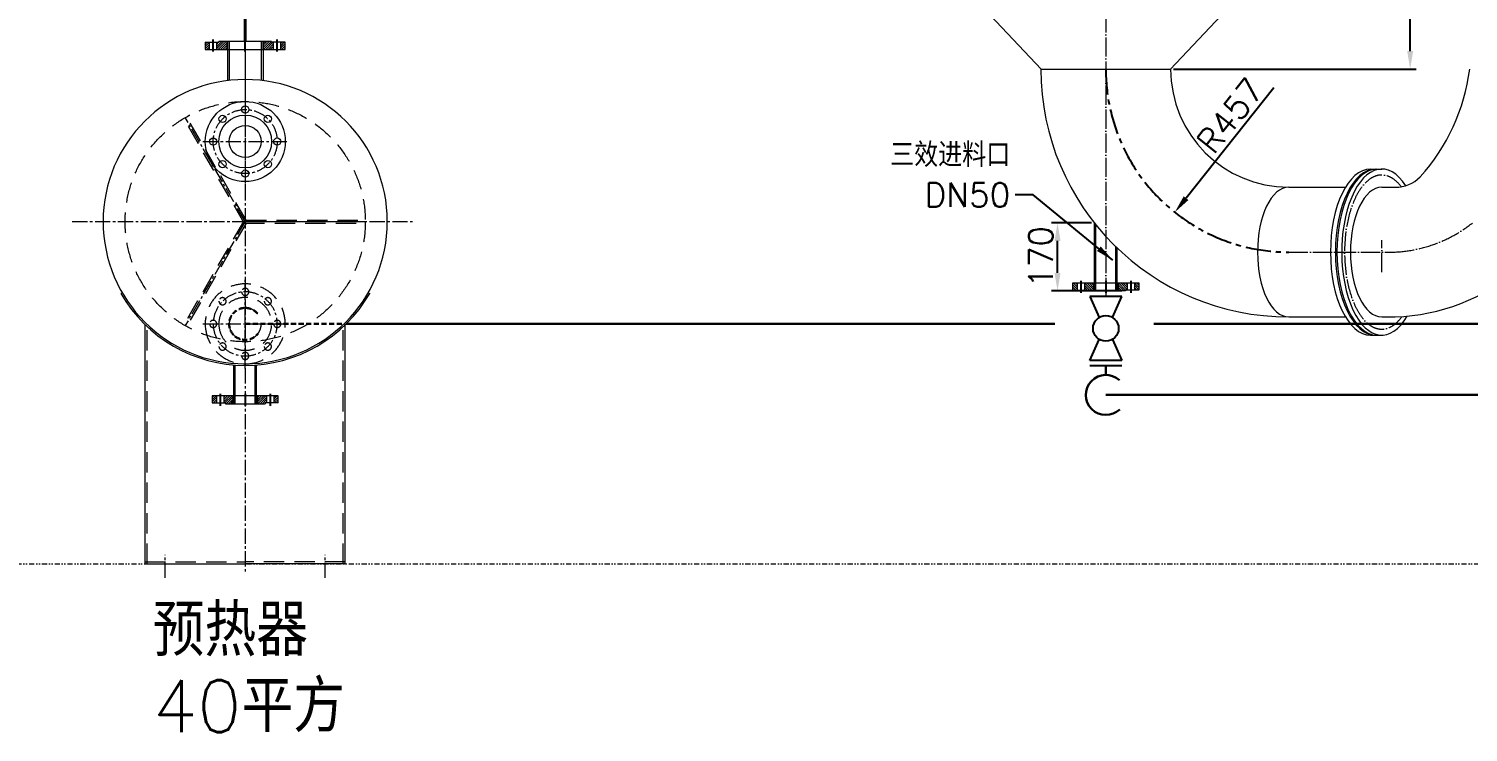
# Model space of a CAD drawing. Header units: millimetres. Extents: x 12181 to 44419, y -180123 to -157321.
# Drawn here: x 16151 to 19747, y -168629 to -166872 of the extents above; entities that cross this region are included whole.
import ezdxf

# ---------------------------------------------------------------- set-up
doc = ezdxf.new("R2010")
doc.units = ezdxf.units.MM
doc.header["$LTSCALE"] = 2
doc.header["$MEASUREMENT"] = 0
for name, pattern in [('ACAD_ISO04W100', [30, 24, -3, 0, -3]), ('CENTER', [50.8, 31.75, -6.35, 6.35, -6.35]), ('CENTER2', [28.575, 19.05, -3.175, 3.175, -3.175]), ('DASHED2', [9.525, 6.35, -3.175]), ('DASHEDX2', [38.1, 25.4, -12.7]), ('DIVIDE2', [15.875, 6.35, -3.175, 0, -3.175, 0, -3.175])]:
    doc.linetypes.add(name, pattern=pattern)
doc.layers.get('0').update_dxf_attribs({"lineweight": 20})
doc.layers.add('3', color=3, linetype='CENTER')
doc.layers.add('P-FITT', color=7, linetype='Continuous')
for name, color, linetype, lineweight in [('中心线', 1, 'CENTER2', 13), ('中心线层', 1, 'ACAD_ISO04W100', 9), ('尺寸线层', 3, 'Continuous', 13), ('工艺线', 4, 'Continuous', 30), ('纯蒸汽', 1, 'Continuous', 40), ('细实线', 8, 'Continuous', 13), ('虚线', 142, 'DASHEDX2', 13)]:
    doc.layers.add(name, color=color, linetype=linetype, lineweight=lineweight)
doc.styles.add('HZ', font='txt.shx', dxfattribs={"bigfont": 'hztxt.shx'})
doc.styles.get("Standard").update_dxf_attribs({"font": 'txt.shx', "bigfont": 'hztxt.shx'})
doc.dimstyles.new('总装图', dxfattribs={"dimscale": 1.5, "dimtxt": 40, "dimasz": 30, "dimexe": 10, "dimexo": 5, "dimgap": 8, "dimtad": 1, "dimdec": 0, "dimtxsty": 'Standard', "dimcen": 2.5, "dimadec": 0, "dimazin": 0, "dimtfac": 1, "dimtdec": 0, "dimtmove": 0, "dimatfit": 3, "dimfxl": 1, "dimarcsym": 0})
pattern_1 = [(45, (0, 0), (-2.82842712, 2.82842712), [])]

# ---------------------------------------------------------------- blocks, each defined once
blk = doc.blocks.new('A$C57CC28C9')
for centre, radius in [((0, 0), 100), ((0, 80), 9), ((0, 0), 66), ((-56.6, 56.6), 9), ((0, 0), 40), ((56.6, 56.6), 9), ((-80, 0), 9), ((80, 0), 9), ((-56.6, -56.6), 9), ((0, -80), 9), ((56.6, -56.6), 9)]:
    blk.add_circle(centre, radius)
at = {"layer": '中心线'}
for p, q in [((0, 111.2), (0, -110.1)), ((-105.9, 0), (106.6, 0))]:
    blk.add_line(p, q, dxfattribs=at)
blk.add_circle((0, 0), 80, dxfattribs=at)
blk = doc.blocks.new('*U1935')
at = {"linetype": 'Continuous'}
h = blk.add_hatch(dxfattribs=at)
h.set_pattern_fill('U', color=1, scale=4, angle=45, style=0, pattern_type=0)
h.set_pattern_definition(pattern_1)
h.paths.add_polyline_path([(51691.7, -37826.7), (51680.7, -37826.7), (51680.7, -37844.7), (51691.7, -37844.7)])
h.paths.add_polyline_path([(51732.5, -37826.7), (51709.7, -37826.7), (51709.7, -37844.7), (51713.7, -37844.7), (51713.7, -37846.7), (51732.5, -37846.7)])
h.paths.add_polyline_path([(51816.7, -37826.7), (51794, -37826.7), (51794, -37846.7), (51812.7, -37846.7), (51812.7, -37844.7), (51816.7, -37844.7)])
h.paths.add_polyline_path([(51845.7, -37826.7), (51834.7, -37826.7), (51834.7, -37844.7), (51845.7, -37844.7)])
blk = doc.blocks.new('*U1936', base_point=(51763.2, -37846.7))
at = {"color": 7, "linetype": 'Continuous'}
for p, q in [((51845.7, -37826.7), (51680.7, -37826.7)), ((51680.7, -37826.7), (51680.7, -37844.7)), ((51691.7, -37826.7), (51691.7, -37844.7)), ((51709.7, -37826.7), (51709.7, -37844.7)), ((51732.5, -37826.7), (51732.5, -37846.7)), ((51794, -37826.7), (51794, -37846.7)), ((51816.7, -37826.7), (51816.7, -37844.7)), ((51834.7, -37826.7), (51834.7, -37844.7)), ((51845.7, -37844.7), (51845.7, -37826.7)), ((51680.7, -37844.7), (51713.7, -37844.7)), ((51713.7, -37844.7), (51713.7, -37846.7)), ((51713.7, -37846.7), (51812.7, -37846.7)), ((51845.7, -37844.7), (51812.7, -37844.7)), ((51812.7, -37844.7), (51812.7, -37846.7))]:
    blk.add_line(p, q, dxfattribs=at)
at = {"layer": '3', "color": 3, "linetype": 'Continuous'}
for p, q in [((51700.7, -37821.7), (51700.7, -37851.7)), ((51763.2, -37821.7), (51763.2, -37851.7)), ((51825.7, -37821.7), (51825.7, -37851.7))]:
    blk.add_line(p, q, dxfattribs=at)
at = {"color": 1, "linetype": 'Continuous'}
blk.add_blockref('*U1935', (0, 0), dxfattribs=at)
blk = doc.blocks.new('*U1933')
at = {"linetype": 'Continuous'}
h = blk.add_hatch(dxfattribs=at)
h.set_pattern_fill('U', color=1, scale=4, angle=45, style=0, pattern_type=0)
h.set_pattern_definition(pattern_1)
h.paths.add_polyline_path([(52333.6, -37927.9), (52322.6, -37927.9), (52322.6, -37945.9), (52333.6, -37945.9)])
h.paths.add_polyline_path([(52377.4, -37927.9), (52351.6, -37927.9), (52351.6, -37945.9), (52356.6, -37945.9), (52356.6, -37947.9), (52377.4, -37947.9)])
h.paths.add_polyline_path([(52493.6, -37927.9), (52467.9, -37927.9), (52467.9, -37947.9), (52488.6, -37947.9), (52488.6, -37945.9), (52493.6, -37945.9)])
h.paths.add_polyline_path([(52522.6, -37927.9), (52511.6, -37927.9), (52511.6, -37945.9), (52522.6, -37945.9)])
blk = doc.blocks.new('*U1934', base_point=(52422.6, -37947.9))
at = {"color": 7, "linetype": 'Continuous'}
for p, q in [((52522.6, -37927.9), (52322.6, -37927.9)), ((52322.6, -37927.9), (52322.6, -37945.9)), ((52333.6, -37927.9), (52333.6, -37945.9)), ((52351.6, -37927.9), (52351.6, -37945.9)), ((52377.4, -37927.9), (52377.4, -37947.9)), ((52467.9, -37927.9), (52467.9, -37947.9)), ((52493.6, -37927.9), (52493.6, -37945.9)), ((52511.6, -37927.9), (52511.6, -37945.9)), ((52522.6, -37945.9), (52522.6, -37927.9)), ((52322.6, -37945.9), (52356.6, -37945.9)), ((52356.6, -37945.9), (52356.6, -37947.9)), ((52356.6, -37947.9), (52488.6, -37947.9)), ((52522.6, -37945.9), (52488.6, -37945.9)), ((52488.6, -37945.9), (52488.6, -37947.9))]:
    blk.add_line(p, q, dxfattribs=at)
at = {"layer": '3', "color": 3, "linetype": 'Continuous'}
for p, q in [((52342.6, -37922.9), (52342.6, -37952.9)), ((52422.6, -37922.9), (52422.6, -37952.9)), ((52502.6, -37922.9), (52502.6, -37952.9))]:
    blk.add_line(p, q, dxfattribs=at)
at = {"color": 1, "linetype": 'Continuous'}
blk.add_blockref('*U1933', (0, 0), dxfattribs=at)
blk = doc.blocks.new('*D2208')
at = {"layer": 'Defpoints', "color": 0}
for p in [(19298.5, -166973), (19013.9, -167330.5)]:
    blk.add_point(p, dxfattribs=at)
at = {"layer": '尺寸线层', "color": 0, "lineweight": -2}
blk.add_line((19261.2, -167019.9), (19041.9, -167295.3), dxfattribs=at)
at = {"layer": '尺寸线层', "color": 0}
blk.add_solid([(19036.1, -167290.6), (19047.8, -167300), (19013.9, -167330.5)], dxfattribs=at)
at = {"layer": '尺寸线层', "color": 0, "insert": (19152.3, -167089.2), "char_height": 60, "attachment_point": 5, "rotation": 51.482}
blk.add_mtext('R457', dxfattribs=at)
blk = doc.blocks.new('*D2240')
at = {"layer": 'Defpoints', "color": 0}
for p in [(19463.5, -166473), (19601.9, -166473), (19003.5, -166973)]:
    blk.add_point(p, dxfattribs=at)
at = {"layer": '尺寸线层', "color": 0, "lineweight": -2}
for p, q in [((19471, -166473), (19616.9, -166473)), ((19601.9, -166928), (19601.9, -166518)), ((19011, -166973), (19616.9, -166973))]:
    blk.add_line(p, q, dxfattribs=at)
at = {"layer": '尺寸线层', "color": 0}
for points in [[(19594.4, -166518), (19609.4, -166518), (19601.9, -166473)], [(19594.4, -166928), (19609.4, -166928), (19601.9, -166973)]]:
    blk.add_solid(points, dxfattribs=at)
at = {"layer": '尺寸线层', "color": 0, "insert": (19559.9, -166723), "char_height": 60, "attachment_point": 5, "rotation": 90}
blk.add_mtext('500', dxfattribs=at)
blk = doc.blocks.new('*U1925')
at = {"linetype": 'Continuous'}
h = blk.add_hatch(dxfattribs=at)
h.set_pattern_fill('U', color=1, scale=4, angle=45, style=0, pattern_type=0)
h.set_pattern_definition(pattern_1)
h.paths.add_polyline_path([(51691.7, -37826.7), (51680.7, -37826.7), (51680.7, -37844.7), (51691.7, -37844.7)])
h.paths.add_polyline_path([(51732.5, -37826.7), (51709.7, -37826.7), (51709.7, -37844.7), (51713.7, -37844.7), (51713.7, -37846.7), (51732.5, -37846.7)])
h.paths.add_polyline_path([(51816.7, -37826.7), (51794, -37826.7), (51794, -37846.7), (51812.7, -37846.7), (51812.7, -37844.7), (51816.7, -37844.7)])
h.paths.add_polyline_path([(51845.7, -37826.7), (51834.7, -37826.7), (51834.7, -37844.7), (51845.7, -37844.7)])
blk = doc.blocks.new('*U1926', base_point=(51763.2, -37846.7))
at = {"color": 7, "linetype": 'Continuous'}
for p, q in [((51845.7, -37826.7), (51680.7, -37826.7)), ((51680.7, -37826.7), (51680.7, -37844.7)), ((51691.7, -37826.7), (51691.7, -37844.7)), ((51709.7, -37826.7), (51709.7, -37844.7)), ((51732.5, -37826.7), (51732.5, -37846.7)), ((51794, -37826.7), (51794, -37846.7)), ((51816.7, -37826.7), (51816.7, -37844.7)), ((51834.7, -37826.7), (51834.7, -37844.7)), ((51845.7, -37844.7), (51845.7, -37826.7)), ((51680.7, -37844.7), (51713.7, -37844.7)), ((51713.7, -37844.7), (51713.7, -37846.7)), ((51713.7, -37846.7), (51812.7, -37846.7)), ((51845.7, -37844.7), (51812.7, -37844.7)), ((51812.7, -37844.7), (51812.7, -37846.7))]:
    blk.add_line(p, q, dxfattribs=at)
at = {"layer": '3', "color": 3, "linetype": 'Continuous'}
for p, q in [((51700.7, -37821.7), (51700.7, -37851.7)), ((51763.2, -37821.7), (51763.2, -37851.7)), ((51825.7, -37821.7), (51825.7, -37851.7))]:
    blk.add_line(p, q, dxfattribs=at)
at = {"color": 1, "linetype": 'Continuous'}
blk.add_blockref('*U1925', (0, 0), dxfattribs=at)
blk = doc.blocks.new('A$C418601B7')
at = {"layer": 'P-FITT', "color": 7}
for p, q in [((-2.345, 1), (-2.345, -1)), ((-2, 1), (-2, -1)), ((-0.686, 0.412), (-2, 1)), ((0.686, 0.412), (2, 1)), ((2, 1), (2, -1)), ((2.345, 1), (2.345, -1)), ((-2, -1), (-0.686, -0.412)), ((2, -1), (0.686, -0.412))]:
    blk.add_line(p, q, dxfattribs=at)
blk.add_circle((0, 0), 0.8, dxfattribs=at)
blk = doc.blocks.new('A$C082A5A86')
at = {"layer": '工艺线', "xscale": 40, "yscale": 40, "zscale": 40}
blk.add_blockref('A$C418601B7', (-93.8, 0), dxfattribs=at)
blk = doc.blocks.new('*D2248')
at = {"layer": 'Defpoints', "color": 0}
for p in [(18720.9, -167356.9), (18813, -167356.9), (18816.5, -167526.9)]:
    blk.add_point(p, dxfattribs=at)
at = {"layer": '尺寸线层', "color": 0, "lineweight": -2}
for p, q in [((18805.5, -167356.9), (18705.9, -167356.9)), ((18720.9, -167481.9), (18720.9, -167401.9)), ((18809, -167526.9), (18705.9, -167526.9))]:
    blk.add_line(p, q, dxfattribs=at)
at = {"layer": '尺寸线层', "color": 0}
for points in [[(18713.4, -167401.9), (18728.4, -167401.9), (18720.9, -167356.9)], [(18713.4, -167481.9), (18728.4, -167481.9), (18720.9, -167526.9)]]:
    blk.add_solid(points, dxfattribs=at)
at = {"layer": '尺寸线层', "color": 0, "insert": (18678.9, -167441.9), "char_height": 60, "attachment_point": 5, "rotation": 90}
blk.add_mtext('170', dxfattribs=at)

msp = doc.modelspace()

# ---------------------------------------------------------------- linework, layer by layer
for p, q in [((18241.5, -166508), (18679.6, -166973)), ((19441.5, -166508), (19003.5, -166973)), ((16647, -166903.9), (16647, -167001.7)), ((16651.5, -166903.9), (16651.5, -167001.1)), ((16731.5, -166903.9), (16731.5, -167001.1)), ((16736, -166903.9), (16736, -167001.7)), ((19502.7, -167222.5), (19530.7, -167222.5)), ((19298.5, -167268), (19440.2, -167268)), ((19530.7, -167268), (19564.6, -167268)), ((18813, -167526.9), (18813, -167356.9)), ((18816.5, -167526.9), (18816.5, -167361.3)), ((18866.5, -167526.9), (18866.5, -167416.2)), ((18870, -167526.9), (18870, -167419.6)), ((16384.1, -167531.4), (16380.6, -167533.4)), ((16999, -167531.4), (17002.4, -167533.4)), ((16441.5, -168208.9), (16441.5, -167611.5)), ((16941.5, -168208.9), (16941.5, -167611.5)), ((19298.5, -167591.9), (19440.2, -167591.9)), ((19530.7, -167591.9), (19564.6, -167591.9)), ((19502.7, -167637.5), (19530.7, -167637.5)), ((16663, -167808.9), (16663, -167711.8)), ((16666.5, -167808.9), (16666.5, -167712)), ((16716.5, -167808.9), (16716.5, -167712)), ((16720, -167808.9), (16720, -167711.8)), ((16441.5, -168208.9), (16691.5, -168208.9)), ((16941.5, -168208.9), (16691.5, -168208.9))]:
    msp.add_line(p, q)
at = {"color": 7}
msp.add_line((18679.6, -166973), (19003.5, -166973), dxfattribs=at)
for centre, radius, start, end in [((16691.5, -167353.9), 355, 90, 270), ((16691.5, -167353.9), 355, 270, 90), ((19259.8, -166910.7), 494.7, 317.903, 352.77), ((19564.6, -167179.5), 88.6, 270, 314.7367), ((19548.1, -167096.1), 496.1, 271.9033, 310.658), ((16691.5, -167353.9), 359, 210, 270), ((16691.5, -167353.9), 359, 270, 330)]:
    msp.add_arc(centre, radius, start, end)
for radius in [619, 295.1]:
    msp.add_arc((19298.5, -166973), radius, 180, 270, dxfattribs=at)
for centre, major_axis, start_param, end_param in [((19530.7, -167430), (0, -207.5), 2.497053, 6.972836), ((19502.7, -167430), (0, -207.5), 3.141593, 6.283185), ((19514.9, -167430), (0, -207.5), 3.141593, 6.283185), ((19518.8, -167430), (0, -207.5), 3.141593, 6.283185), ((19298.5, -167430), (0, -162), 3.141593, 6.283185), ((19530.7, -167430), (0, -162), 3.141593, 6.283185)]:
    msp.add_ellipse(centre, major_axis=major_axis, ratio=0.481222, start_param=start_param, end_param=end_param)
at = {"layer": '3', "color": 3}
msp.add_arc((19298.5, -166973), 457, 180, 270, dxfattribs=at)
at = {"layer": '中心线'}
for p, q in [((16691.5, -166898.9), (16691.5, -167053.9)), ((16691.5, -166898.9), (16691.5, -167011.8)), ((16691.5, -166920.1), (16691.5, -168233.2)), ((16691.5, -167353.9), (16541.5, -167094.1)), ((16259.1, -167353.9), (17109.6, -167353.9)), ((16691.5, -167353.9), (16541.5, -167613.7)), ((16691.5, -167353.9), (16991.5, -167353.9)), ((16491.5, -168243.9), (16491.5, -168186.4)), ((16891.5, -168243.9), (16891.5, -168186.4))]:
    msp.add_line(p, q, dxfattribs=at)
at = {"layer": '中心线层'}
for p, q in [((18841.5, -163167.5), (18841.5, -167544.5)), ((19530.7, -167479.9), (19530.7, -167400)), ((19298.5, -167430), (19564.6, -167430))]:
    msp.add_line(p, q, dxfattribs=at)
msp.add_arc((19547.2, -167091.5), 338.9, 272.9411, 308.3181, dxfattribs=at)
msp.add_ellipse((19530.7, -167430), major_axis=(0, -192.5), ratio=0.481222, start_param=2.570478, end_param=6.862333, dxfattribs=at)
at = {"layer": '工艺线', "linetype": 'DASHED2'}
msp.add_line((16691.5, -167609.4), (16940.5, -167609.4), dxfattribs=at)
at = {"layer": '工艺线'}
for p, q in [((16943.7, -167609.4), (18714.4, -167609.4)), ((18961.8, -167609.4), (20975.7, -167609.4)), ((18841.5, -167714.5), (18841.5, -167736.9)), ((18841.5, -167786.9), (21337.8, -167786.9))]:
    msp.add_line(p, q, dxfattribs=at)
at = {"layer": '工艺线', "linetype": 'DASHED2'}
msp.add_arc((16691.5, -167609.4), 40, 40.73, 323.6329, dxfattribs=at)
at = {"layer": '工艺线'}
msp.add_arc((18841.5, -167786.9), 50, 47.3618, 313.9832, dxfattribs=at)
at = {"layer": '纯蒸汽'}
msp.add_line((16691.5, -166389), (16691.5, -166903.9), dxfattribs=at)
at = {"layer": '细实线', "linetype": 'DIVIDE2'}
msp.add_line((15193.1, -168208.9), (37862, -168208.9), dxfattribs=at)
at = {"layer": '虚线'}
for p, q in [((16689.2, -167357.9), (16538.1, -167096.1)), ((16693.8, -167349.9), (16545, -167092.1)), ((16686.9, -167353.9), (16538.1, -167611.7)), ((16693.8, -167357.9), (16545, -167615.7)), ((16689.2, -167357.9), (16991.5, -167357.9)), ((16693.8, -167349.9), (16991.5, -167349.9)), ((16446.5, -168208.9), (16446.5, -167611.5)), ((16936.5, -168208.9), (16936.5, -167611.5)), ((16441.5, -168203.9), (16691.5, -168203.9)), ((16941.5, -168203.9), (16691.5, -168203.9))]:
    msp.add_line(p, q, dxfattribs=at)
msp.add_circle((16691.5, -167353.9), 300, dxfattribs=at)

# ---------------------------------------------------------------- block references
at = {"color": 1, "linetype": 'Continuous', "rotation": 180}
msp.add_blockref('*U1934', (16691.5, -166903.9), dxfattribs=at)
msp.add_blockref('A$C57CC28C9', (16691.5, -167153.9))
at = {"color": 1, "linetype": 'Continuous', "xscale": -1}
msp.add_blockref('*U1926', (18841.5, -167526.9), dxfattribs=at)
at = {"rotation": 270}
msp.add_blockref('A$C082A5A86', (18841.5, -167714.5), dxfattribs=at)
at = {"color": 1, "linetype": 'Continuous'}
msp.add_blockref('*U1936', (16691.5, -167808.9), dxfattribs=at)
at = {"layer": '虚线', "xscale": -1, "rotation": 180}
msp.add_blockref('A$C57CC28C9', (16691.5, -167609.4), dxfattribs=at)

# ---------------------------------------------------------------- texts
at = {"layer": '尺寸线层', "style": 'HZ'}
for s, p in [('预热器', (16460.5, -168439.3)), ('40平方', (16460.5, -168628.9))]:
    msp.add_text(s, height=129.29, dxfattribs=at).set_placement(p)
at = {"layer": '尺寸线层', "insert": (18602.7, -167317.2), "char_height": 60, "attachment_point": 9}
msp.add_mtext('三效进料口\\PDN50', dxfattribs=at)

# ---------------------------------------------------------------- dimensions: what is measured, and where the dimension line sits
at = {"layer": '尺寸线层'}
for base, p1, p2, picture, middle in [((19601.9, -166473), (19003.5, -166973), (19463.5, -166473), '*D2240', (19559.9, -166723)), ((18720.9, -167356.9), (18816.5, -167526.9), (18813, -167356.9), '*D2248', (18678.9, -167441.9))]:
    dim = msp.add_linear_dim(base=base, p1=p1, p2=p2, angle=90, dimstyle='总装图', dxfattribs=at)
    dim.commit()
    dim.dimension.update_dxf_attribs({"geometry": picture, "text_midpoint": middle})
dim = msp.add_radius_dim(center=(19298.5, -166973), mpoint=(19013.9, -167330.5), dimstyle='总装图', dxfattribs=at)
dim.commit()
dim.dimension.update_dxf_attribs({"geometry": '*D2208', "text_midpoint": (19185.2, -167115.3), "dimtype": 164})

# ---------------------------------------------------------------- leaders
at = {"layer": '尺寸线层', "annotation_type": 0, "has_hookline": 1, "hookline_direction": 1, "text_width": 293.9}
msp.add_leader([(18858.9, -167450.1), (18659.7, -167287.2), (18614.7, -167287.2)], dimstyle='总装图', override={"dimgap": 8, "dimtad": 0}, dxfattribs=at)

doc.saveas('drawing.dxf')
